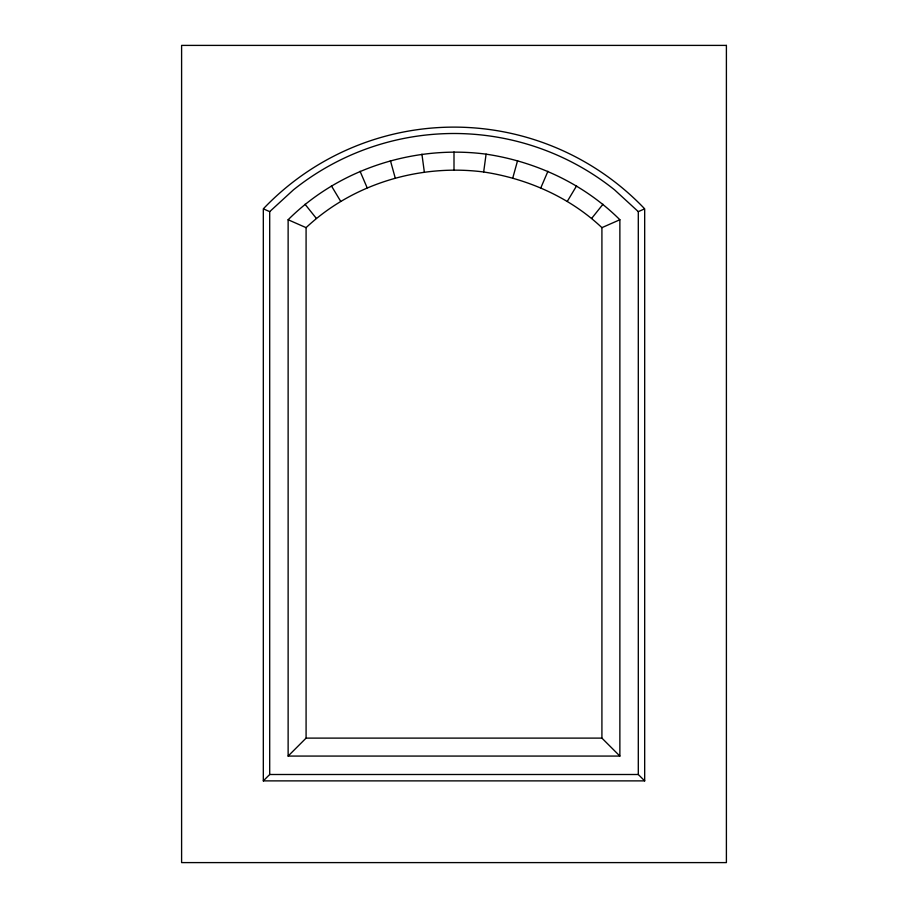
<?xml version="1.0" encoding="UTF-8"?>
<svg xmlns="http://www.w3.org/2000/svg" width="908" height="908" viewBox="0 0 908 908"><rect width="100%" height="100%" fill="white"/><g stroke="black" fill="none" stroke-linecap="round" stroke-linejoin="round"><path stroke-width="1.36" d="M619.869 756.069L601.913 738.113L601.913 227.647C569.679 197.172 527.298 178.626 483.669 171.987L486.086 154.156C414.684 144.747 339.308 168.706 288.131 219.747L288.131 756.069L619.869 756.069L619.869 219.747C583.98 183.961 536.015 161.59 486.086 154.156M512.782 177.968L517.583 160.625M540.839 187.808L547.933 171.272M567.318 201.338L576.569 185.902M591.732 218.306L602.969 204.255M263.32 780.88L269.699 774.501L269.699 211.643L293.477 189.817A256.93 256.93 0 0 1 614.523 189.817L638.301 211.643L638.301 774.501L644.68 780.88L263.32 780.88L263.32 208.84A263.32 263.32 0 0 1 644.68 208.84L644.68 780.88M288.131 756.069L306.087 738.113L306.087 227.647C352.962 183.598 420.166 163.746 483.669 171.987M601.913 227.647L619.869 219.747M638.301 211.643L643.738 209.249M306.087 738.113L601.913 738.113M269.699 774.501L638.301 774.501M264.262 209.249L269.699 211.643M288.131 219.747L306.087 227.647M305.031 204.255L316.268 218.306M331.431 185.902L340.682 201.338M360.067 171.272L367.161 187.808M390.417 160.625L395.218 177.968M421.914 154.156L424.331 171.987M454 151.988L454 169.989M726.4 45.4L181.6 45.4L181.6 862.6L726.4 862.6L726.4 45.4"/></g></svg>
